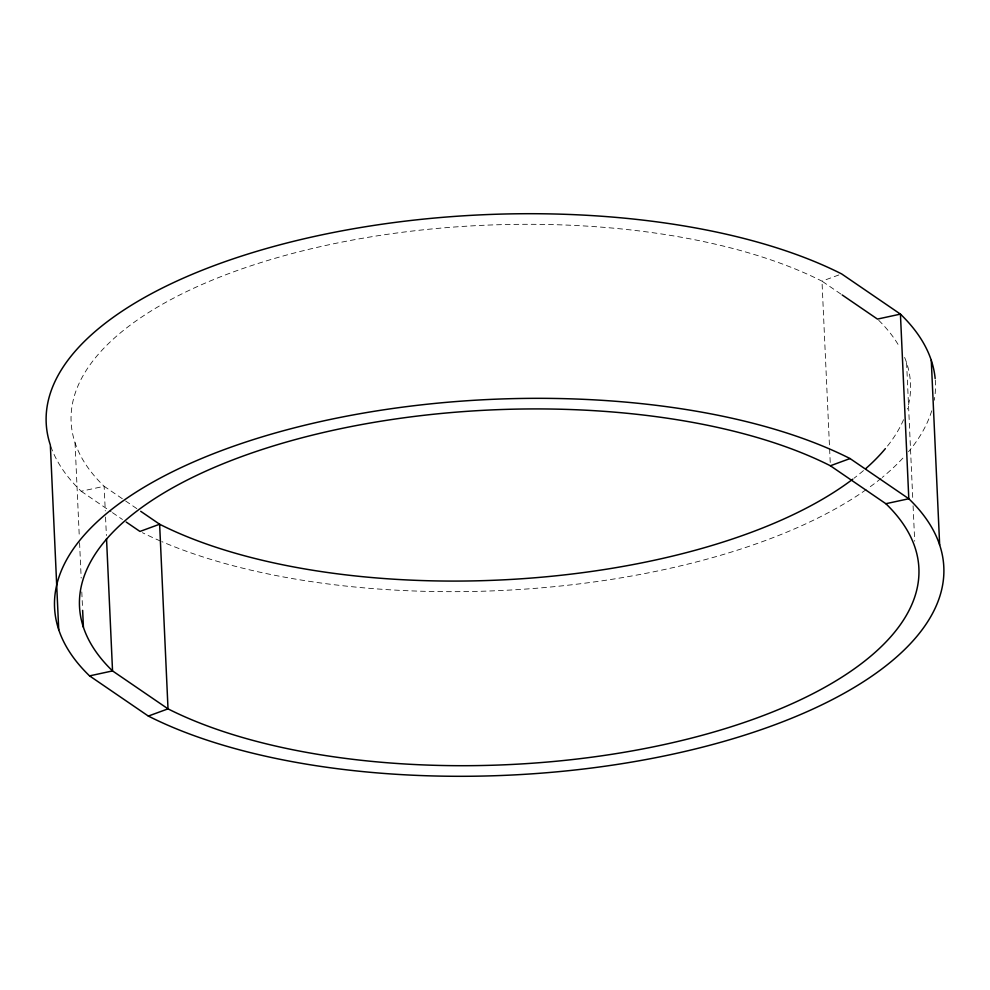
<?xml version="1.0" encoding="UTF-8"?>
<svg xmlns="http://www.w3.org/2000/svg" width="990" height="990" viewBox="0 0 990 990"><rect width="100%" height="100%" fill="white"/><g stroke="black" fill="none" stroke-linecap="round" stroke-linejoin="round"><path stroke-width="0.74" stroke-dasharray="4.95 3.71" d="M838.852 274.96L821.985 281.148A420.131 177.556 -2.6 0 0 278.301 257.363A420.131 177.556 -2.6 0 0 104.148 486.288L105.274 510.914M50.787 446.354A445.079 188.1 -2.6 0 0 81.192 491.25L104.148 486.288L124.319 500.086M840.906 294.079L821.985 281.148L829.533 447.307M125.582 500.952L136.929 508.712M81.192 491.25L111.202 511.781M112.452 512.634L122.451 519.478M906.593 362.724L912.805 499.653M913.089 505.803L914.698 541.196M829.608 448.841L830.239 462.689M105.546 517.065L106.388 535.528M75.03 442.654L79.287 536.506M79.571 542.656L81.18 578.049M81.799 591.896L82.578 608.813M903.561 419.686A420.131 177.556 -2.6 0 1 886.434 447.344M863.466 470.596A420.131 177.556 -2.6 0 1 854.011 478.244M878.699 320.29A420.131 177.556 -2.6 0 1 899.502 346.884M904.625 357.427A420.131 177.556 -2.6 0 1 907.385 409.08M931.726 410.788A445.079 188.1 -2.6 0 1 908.498 451.737M902.88 458.11A445.079 188.1 -2.6 0 1 882.251 477.428M881.088 478.38A445.079 188.1 -2.6 0 1 867.525 488.676M866.225 489.604A445.079 188.1 -2.6 0 1 161.865 541.641M160.516 541.06A445.079 188.1 -2.6 0 1 142.411 532.682M935.29 380.111A445.079 188.1 -2.6 0 1 934.263 400.245"/><path stroke-width="1.49" d="M148.339 716.067A445.079 188.1 -2.6 0 0 724.321 741.275A445.079 188.1 -2.6 0 0 908.808 498.75L850.039 458.556A445.079 188.1 -2.6 0 0 274.069 433.348A445.079 188.1 -2.6 0 0 89.57 675.885L148.339 716.067L168.015 708.852A420.131 177.556 -2.6 0 0 711.699 732.637A420.131 177.556 -2.6 0 0 885.852 503.712L908.808 498.75L900.43 314.115L841.661 273.933A445.079 188.1 -2.6 0 0 317.666 235.744A445.079 188.1 -2.6 0 0 50.342 445.03L58.719 629.652M89.57 675.885L112.538 670.911A420.131 177.556 -2.6 0 1 286.692 441.986A420.131 177.556 -2.6 0 1 830.375 465.77L850.039 458.556M842.168 294.946L877.462 319.089L900.43 314.115A445.079 188.1 -2.6 0 1 935.154 378.576M830.375 465.77L885.852 503.712M140.716 511.298L159.625 524.23A420.131 177.556 -2.6 0 0 852.774 479.185M126.2 522.039L139.961 531.444L159.625 524.23L168.015 708.852L112.538 670.911L106.524 538.597M931.281 360.348L939.659 544.97M82.64 610.36L83.408 627.276M885.369 448.631A420.131 177.556 -2.6 0 1 865.693 468.666"/></g></svg>
